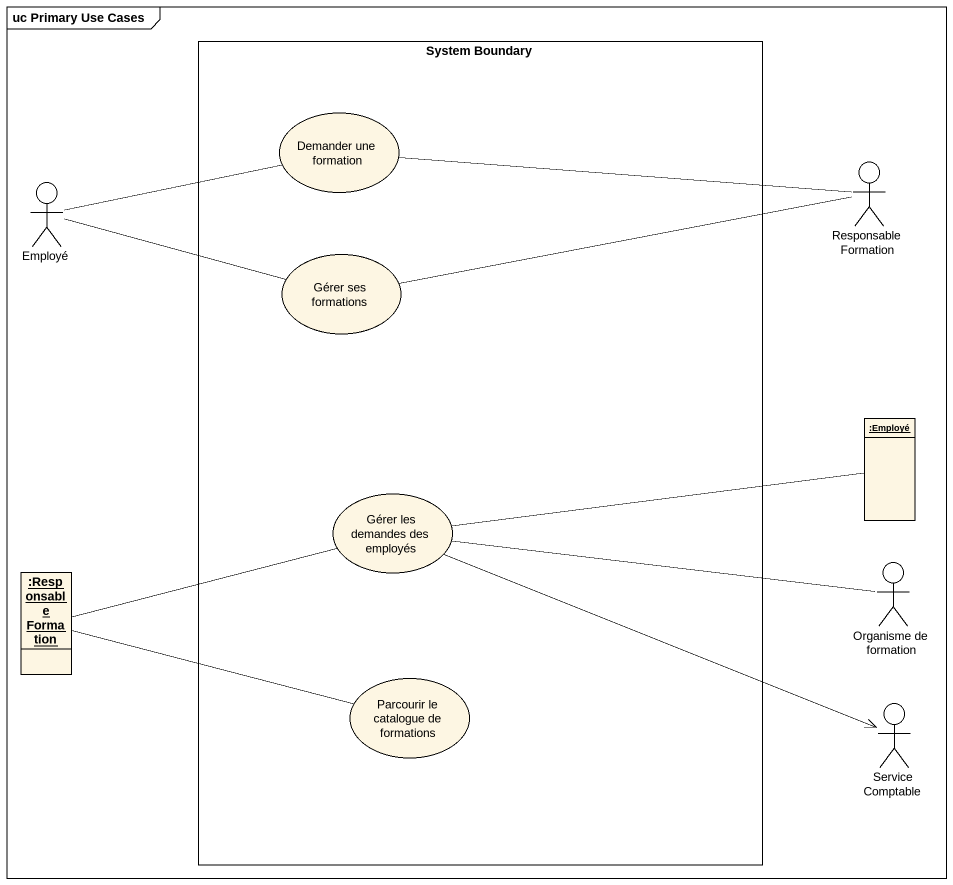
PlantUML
@startuml
mainframe uc Primary Use Cases
allowmixing
hide circle
hide empty members
rectangle "System Boundary" as System_Boundary {
  usecase "Demander une formation" as Demander_une_formation
  usecase "Gérer ses formations" as Gérer_ses_formations
  usecase "Gérer les demandes des employés" as Gérer_les_demandes_des
  usecase "Parcourir le catalogue de formations" as Parcourir_le_catalogue_de
}
actor "Responsable Formation" as Responsable_Formation
actor Employé
object ":Employé" as Employé_2
object ":Responsable Formation" as Responsable_Formation_2
actor "Organisme de formation" as Organisme_de_formation
actor "Service Comptable" as Service_Comptable
Demander_une_formation -right- Responsable_Formation
Employé -right- Demander_une_formation
Employé -right- Gérer_ses_formations
Gérer_ses_formations -right- Responsable_Formation
Gérer_les_demandes_des -right- Employé_2
Gérer_les_demandes_des -right- Organisme_de_formation
Gérer_les_demandes_des -right-> Service_Comptable
Responsable_Formation_2 -right- Gérer_les_demandes_des
Responsable_Formation_2 -right- Parcourir_le_catalogue_de
@enduml
